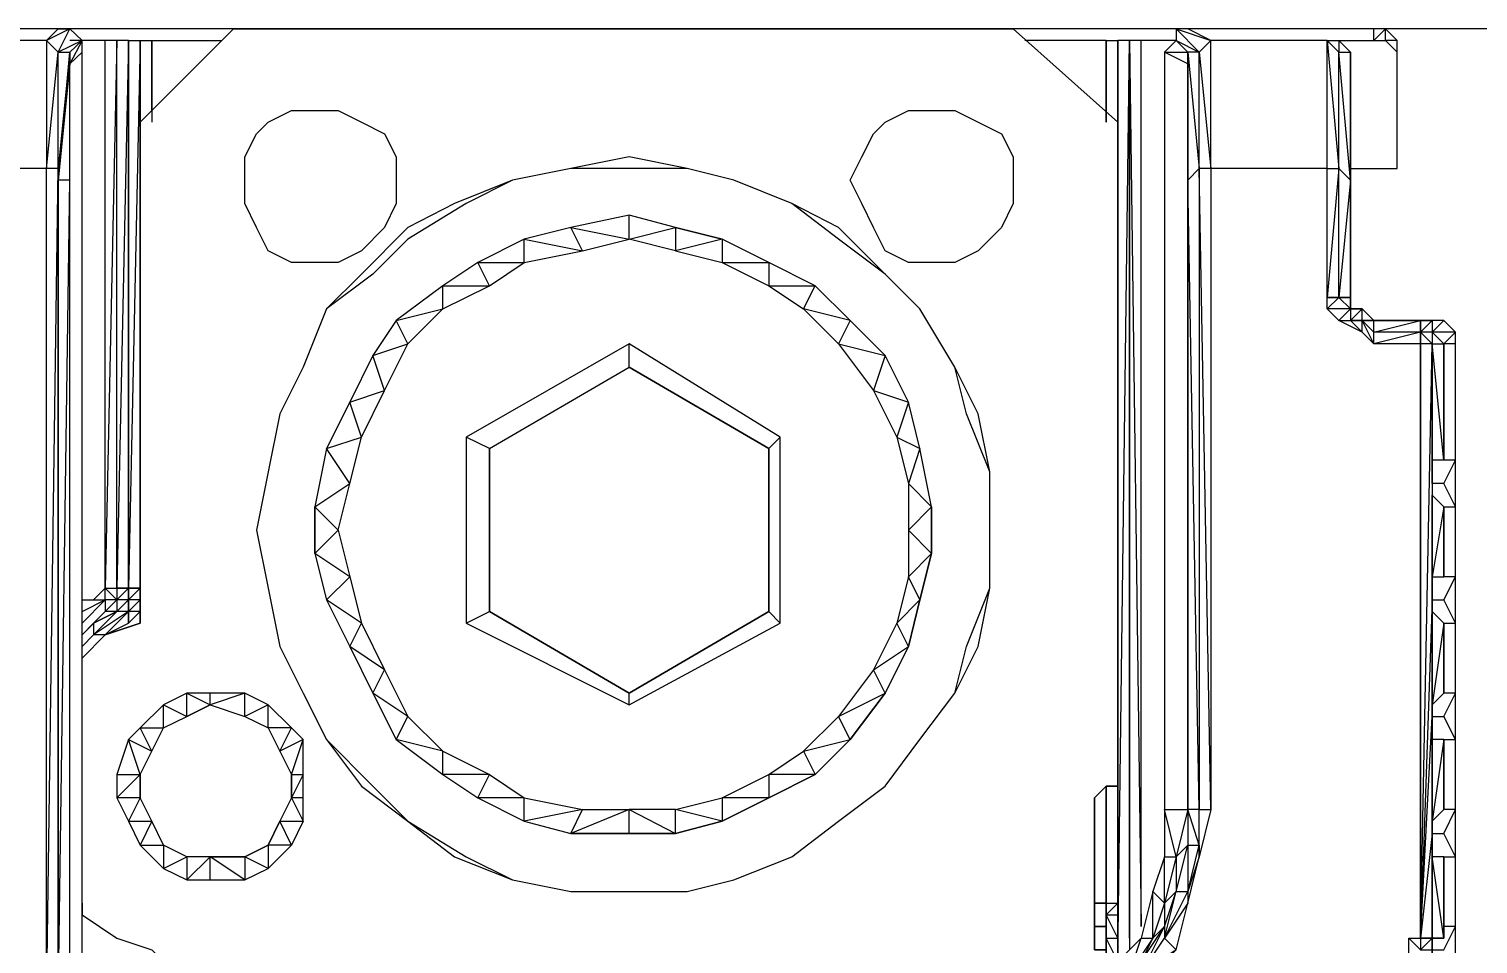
# Model space of a CAD drawing. Header units: millimetres. Extents: x 0 to 3881, y 0 to 2744.
# Drawn here: x 1812.39 to 1842.98, y 2083.92 to 2103.23 of the extents above; entities that cross this region are included whole.
import ezdxf

# ---------------------------------------------------------------- set-up
doc = ezdxf.new("R2010")
doc.units = ezdxf.units.MM

# ---------------------------------------------------------------- blocks, each defined once
blk = doc.blocks.new('A$C147918ED')
at = {"flags": 128}
for points in [[(75.189, 164.754), (72.487, 164.754), (71.505, 164.754), (71.259, 164.754), (71.259, 164.509), (71.259, 164.754), (71.259, 165), (71.505, 164.754), (71.505, 165)], [(75.435, 165), (71.505, 165)], [(102.222, 164.754), (103.205, 164.754), (103.205, 165), (99.275, 165), (99.029, 165), (99.029, 164.754), (98.783, 164.509), (98.783, 148.529), (98.783, 147.532), (98.538, 146.795), (98.292, 145.813), (97.555, 145.076), (97.064, 144.584), (97.064, 144.339), (96.818, 144.339), (96.818, 144.093)], [(99.766, 162.053), (99.766, 164.754), (99.275, 165)], [(103.696, 164.509), (103.696, 164.754), (103.45, 165), (103.205, 165), (100.994, 165)], [(76.677, 152.95), (76.432, 153.196), (76.432, 164.754), (75.681, 164.754)], [(75.681, 144.339), (75.681, 161.807), (75.681, 164.263), (75.941, 164.509), (75.941, 164.754)], [(75.681, 164.509), (75.941, 164.754), (75.681, 164.263)], [(75.941, 151.722), (76.432, 152.213), (76.923, 152.459), (77.169, 152.704), (76.923, 152.704), (76.923, 152.95), (76.923, 153.196), (76.923, 164.754), (77.169, 164.754), (77.414, 164.754), (78.888, 164.754)], [(76.923, 164.754), (76.677, 164.754), (76.432, 164.754)], [(77.414, 163.281), (77.414, 164.754), (77.414, 163.035)], [(97.555, 164.754), (95.836, 164.754)], [(97.555, 164.754), (97.801, 164.754)], [(97.801, 146.549), (97.801, 146.304), (97.801, 145.813), (97.555, 146.304), (97.555, 146.549), (97.801, 146.549), (97.801, 155.652), (97.801, 164.754), (97.801, 155.652), (97.801, 146.549), (97.801, 164.754), (97.801, 160.81)], [(99.029, 164.754), (98.292, 164.754), (98.047, 164.754), (97.801, 164.754)], [(97.801, 154.915), (97.801, 164.754)], [(97.801, 164.754), (97.801, 145.321), (98.047, 164.754), (98.047, 145.567)], [(98.047, 164.754), (98.292, 146.058), (98.292, 164.754)], [(102.222, 162.053), (102.222, 164.754), (99.766, 164.754)], [(102.713, 164.263), (102.713, 164.509), (102.468, 164.754), (102.468, 164.509), (102.222, 164.754), (102.468, 164.754), (102.713, 164.509), (102.713, 164.263), (102.713, 162.053), (103.696, 162.053), (103.696, 164.263), (103.696, 164.509), (103.45, 164.754)], [(103.696, 164.263), (103.696, 164.509), (103.696, 164.754), (103.45, 164.754)], [(76.186, 143.848), (75.941, 144.093), (75.941, 144.339), (75.941, 164.509)], [(103.941, 145.567), (103.941, 145.813), (104.187, 145.813), (104.187, 158.354), (103.205, 158.354), (102.959, 158.599), (102.468, 158.845), (102.222, 159.091), (102.222, 159.336), (102.222, 162.053), (99.766, 162.053), (99.766, 148.529), (99.52, 162.053), (99.52, 148.529), (99.275, 161.807), (99.275, 148.529), (99.275, 161.807), (99.275, 164.263), (98.783, 164.509), (99.275, 164.509), (99.275, 164.263), (99.275, 161.807)], [(102.713, 162.053), (103.696, 162.053), (103.696, 164.263), (103.696, 164.509)], [(88.959, 138.69), (88.222, 138.444), (87.73, 138.198), (86.994, 138.198), (86.502, 138.444), (86.011, 138.69), (85.52, 139.181), (85.274, 139.918), (85.274, 140.409), (85.274, 141.146), (85.52, 141.637), (86.011, 142.128), (86.502, 142.374), (87.239, 142.62), (76.923, 142.62), (76.432, 142.62), (75.941, 143.111), (75.435, 143.356), (75.189, 143.848), (75.189, 144.339), (75.189, 162.053), (72.487, 162.053)], [(75.189, 144.339), (75.435, 162.053), (75.189, 162.053)], [(102.222, 162.053), (102.468, 162.053), (102.713, 161.807), (102.713, 159.336), (102.713, 161.807), (102.468, 159.336), (102.468, 162.053), (102.222, 159.336)], [(88.467, 160.81), (87.485, 161.07)], [(80.853, 153.933), (80.853, 154.915), (81.344, 154.424), (81.59, 155.406), (81.836, 156.389), (82.327, 157.371), (82.818, 158.354), (83.555, 159.091), (84.537, 159.582), (85.274, 160.073), (86.502, 160.319), (87.485, 160.564)], [(88.467, 160.81), (89.45, 160.564), (88.467, 160.319), (89.45, 160.073), (90.432, 159.582), (91.169, 159.091), (91.415, 159.582), (92.152, 158.845), (91.169, 159.091), (91.906, 158.354), (92.643, 157.371), (93.134, 156.389), (93.38, 155.406), (93.38, 154.424), (93.38, 153.441), (93.134, 152.459), (92.643, 151.476), (91.906, 150.494), (91.169, 149.757), (92.152, 150.003), (91.906, 150.494), (92.888, 150.985), (92.643, 151.476), (93.38, 151.968), (93.134, 152.459), (93.625, 152.95), (93.38, 153.441), (93.871, 153.933), (93.38, 154.424), (93.871, 154.915), (93.871, 153.933), (93.625, 152.95), (93.38, 151.968), (92.888, 150.985), (92.152, 150.003), (91.415, 149.266), (90.432, 148.775), (89.45, 148.283), (88.467, 148.023), (87.485, 148.023), (86.257, 148.023)], [(77.169, 153.196), (76.923, 153.196), (77.169, 153.196), (77.169, 159.582)], [(104.187, 158.845), (103.205, 158.845), (102.959, 159.091), (102.713, 159.091), (102.713, 159.336)], [(104.187, 158.354), (104.187, 158.599), (103.205, 158.354), (102.959, 158.845), (102.959, 159.091), (103.205, 158.845), (102.959, 158.845), (103.205, 158.599)], [(103.205, 158.354), (103.205, 158.599), (103.205, 158.845)], [(104.187, 158.845), (104.433, 158.845)], [(104.924, 155.898), (104.924, 158.354), (104.678, 158.354), (104.924, 158.599), (104.433, 158.599), (104.678, 158.845), (104.433, 158.845), (104.433, 158.599), (104.433, 158.354), (104.187, 158.599)], [(104.924, 136.479), (104.924, 158.354), (104.924, 158.599), (104.678, 158.845)], [(104.187, 158.599), (104.433, 158.354), (104.678, 158.354), (104.433, 158.599)], [(90.678, 152.459), (90.678, 156.389), (87.485, 158.354), (84.046, 156.389), (84.046, 152.459), (87.485, 150.739), (90.678, 152.459), (90.432, 152.704), (87.485, 150.985)], [(90.432, 156.143), (87.485, 157.863), (87.485, 158.354)], [(104.678, 155.406), (104.924, 155.898), (104.678, 155.898), (104.433, 158.354), (104.433, 155.898), (104.433, 155.652), (104.433, 158.354), (104.433, 152.95), (104.187, 145.813), (104.433, 145.813), (104.433, 148.023), (104.187, 145.813), (104.433, 150.494), (104.433, 148.023), (104.433, 147.778), (104.433, 145.813), (104.433, 145.567), (104.678, 145.567), (104.924, 146.058), (104.678, 146.058), (104.678, 147.532), (104.924, 147.532), (104.678, 148.023)], [(104.433, 155.406), (104.433, 155.652), (104.433, 158.354), (104.433, 155.406), (104.433, 152.95)], [(104.678, 158.354), (104.678, 155.898), (104.678, 158.354), (104.678, 155.898), (104.433, 155.898)], [(84.537, 156.143), (87.485, 157.863), (90.432, 156.143)], [(84.046, 152.459), (84.537, 152.704), (84.537, 156.143), (84.046, 156.389)], [(90.432, 156.143), (90.678, 156.389)], [(87.485, 150.739), (87.485, 150.985), (84.537, 152.704), (84.537, 156.143), (84.537, 152.704), (87.485, 150.985), (90.432, 152.704)], [(104.433, 153.196), (104.433, 153.441), (104.433, 155.161), (104.433, 153.441)], [(93.871, 153.933), (93.871, 154.915)], [(104.924, 153.441), (104.924, 154.915)], [(80.853, 153.933), (81.099, 152.95)], [(104.433, 152.95), (104.678, 152.95), (104.924, 153.441), (104.678, 153.441)], [(75.941, 152.704), (76.432, 152.95), (75.941, 152.459), (76.432, 152.95)], [(75.941, 152.95), (76.186, 152.95)], [(76.677, 152.704), (76.923, 152.95), (76.923, 153.196)], [(76.923, 152.704), (76.677, 152.704), (76.923, 152.95)], [(76.923, 152.704), (77.169, 152.95), (77.169, 152.704)], [(81.099, 152.95), (81.59, 151.968)], [(104.433, 148.023), (104.433, 150.248), (104.433, 150.494), (104.678, 150.494), (104.924, 150.985), (104.678, 150.985), (104.678, 152.459), (104.924, 152.459), (104.678, 152.95)], [(76.923, 152.704), (76.432, 152.213), (76.186, 152.213)], [(76.923, 152.704), (76.186, 152.213), (76.677, 152.704), (76.186, 152.459), (76.677, 152.704)], [(104.433, 150.494), (104.433, 150.739), (104.433, 152.704)], [(104.678, 152.459), (104.433, 152.704)], [(75.941, 152.213), (76.186, 152.459), (76.186, 152.213), (75.941, 151.968)], [(104.678, 150.985), (104.678, 152.459)], [(104.924, 150.985), (104.924, 152.459)], [(81.59, 151.968), (82.081, 150.985)], [(80.362, 150.248), (79.871, 150.739), (79.379, 150.985), (78.642, 150.985), (78.151, 150.985), (77.66, 150.739), (77.169, 150.248), (76.923, 150.003), (76.677, 149.266), (76.677, 148.775), (76.923, 148.283), (77.169, 147.778), (77.66, 147.286), (78.151, 147.041), (78.642, 147.041), (79.379, 147.041), (79.871, 147.286), (79.379, 147.532), (79.871, 147.778), (79.871, 147.286), (80.362, 147.778), (79.871, 147.778), (80.116, 148.283)], [(78.642, 150.739), (78.642, 150.985)], [(82.081, 150.985), (82.572, 150.003)], [(76.677, 149.266), (77.169, 149.266), (76.923, 150.003), (77.414, 149.757), (77.169, 150.248), (77.66, 150.248), (77.66, 150.739), (78.151, 150.494)], [(77.169, 149.266), (77.414, 149.757), (77.66, 150.248), (78.151, 150.494)], [(104.433, 150.248), (104.433, 148.283), (104.433, 148.023), (104.678, 148.023), (104.924, 148.529), (104.678, 148.529), (104.678, 150.003), (104.924, 150.003), (104.678, 150.494)], [(80.607, 148.775), (80.607, 149.266), (80.362, 148.775), (80.362, 149.266), (80.607, 149.266), (80.607, 150.003), (80.362, 150.248)], [(82.572, 150.003), (83.555, 149.266)], [(104.678, 150.003), (104.433, 150.003)], [(104.678, 148.529), (104.678, 150.003)], [(104.924, 148.529), (104.924, 150.003)], [(83.555, 149.266), (84.292, 148.775)], [(97.555, 149.02), (97.555, 146.549), (97.31, 146.549), (97.555, 146.549), (97.555, 146.058)], [(80.362, 148.775), (80.116, 148.283)], [(84.292, 148.775), (85.274, 148.283)], [(87.485, 148.023), (87.485, 148.529)], [(99.52, 147.778), (99.52, 148.529), (99.275, 148.529)], [(99.275, 147.778), (99.52, 147.778), (99.52, 147.532), (99.52, 148.529), (99.766, 148.529), (99.52, 147.532)], [(85.274, 148.283), (86.257, 148.023)], [(93.871, 142.865), (94.117, 142.865), (93.871, 142.62), (94.853, 142.62), (95.836, 143.111), (96.818, 143.356), (97.555, 144.093), (98.292, 144.83), (99.029, 145.567), (98.292, 145.076), (98.783, 145.813), (99.029, 146.795), (99.275, 147.778), (99.029, 147.532), (99.029, 146.795), (99.275, 146.795), (99.275, 146.549), (99.52, 147.532), (99.275, 146.795)], [(104.678, 147.532), (104.433, 147.532), (104.433, 147.778)], [(78.642, 147.041), (78.642, 147.532), (79.379, 147.532), (79.379, 147.041), (78.642, 147.532)], [(104.924, 146.058), (104.924, 147.532)], [(96.818, 143.848), (97.801, 144.339), (98.292, 145.321), (98.783, 146.058), (98.538, 145.813), (98.292, 145.321), (98.292, 145.076), (98.783, 146.058), (99.029, 146.795), (98.783, 146.549), (98.783, 146.058), (98.783, 145.813), (99.029, 145.567), (99.275, 146.549), (98.783, 145.813), (99.275, 146.795)], [(75.941, 146.304), (76.677, 145.813), (77.414, 145.567)], [(75.941, 146.304), (76.677, 145.813), (77.414, 145.567), (77.66, 145.321), (77.66, 144.339), (96.327, 143.848)], [(97.801, 145.321), (97.801, 145.567), (97.801, 145.813), (97.801, 146.304)], [(97.555, 146.058), (97.555, 145.567), (97.31, 145.567), (97.555, 145.567), (97.555, 145.076)], [(103.941, 145.321), (103.941, 145.567), (103.941, 145.813), (104.187, 145.567), (103.941, 145.813), (104.187, 145.813), (104.187, 145.567), (104.433, 145.567), (104.433, 145.321)]]:
    blk.add_lwpolyline(points, dxfattribs=at)
for points in [[(75.435, 165), (75.681, 165), (75.189, 164.754)], [(75.681, 165), (75.941, 164.754), (75.435, 164.509)], [(77.169, 152.459), (76.432, 152.213), (77.169, 152.459), (77.169, 163.035), (79.134, 165), (95.59, 165), (97.801, 163.035), (97.801, 149.02), (97.555, 149.02), (97.31, 148.775), (97.31, 148.529), (97.31, 145.567), (97.31, 148.529), (97.31, 148.775), (97.555, 149.02), (97.801, 149.02), (97.801, 163.035), (95.59, 165), (79.134, 165), (77.169, 163.035)], [(99.52, 164.509), (99.029, 165), (99.766, 164.754), (99.52, 164.509)], [(103.205, 164.754), (103.45, 164.754), (103.45, 165)], [(75.435, 164.509), (75.189, 164.754), (75.189, 162.053)], [(76.432, 153.196), (76.677, 153.196), (76.677, 164.754), (76.432, 153.196)], [(76.677, 153.196), (76.923, 153.196), (76.923, 164.754), (76.677, 153.196)], [(76.923, 153.196), (77.169, 153.196), (77.169, 164.754), (76.923, 153.196)], [(76.923, 164.754), (76.923, 153.196)], [(77.169, 163.035), (77.169, 164.754), (77.169, 163.035)], [(97.555, 164.754), (97.555, 163.035)], [(97.555, 164.754), (97.555, 163.035)], [(97.801, 164.754), (97.801, 154.915), (97.801, 145.321)], [(98.047, 145.813), (98.047, 164.754), (98.047, 145.813)], [(99.275, 164.509), (99.029, 164.754), (99.52, 164.509), (99.275, 164.509)], [(102.222, 164.754), (102.468, 162.053), (102.468, 164.509)], [(75.435, 162.053), (75.435, 164.509), (75.681, 164.509)], [(75.681, 164.509), (75.681, 164.263), (75.435, 161.807)], [(99.275, 161.807), (99.275, 164.509), (99.52, 162.053), (99.275, 161.807)], [(99.52, 162.053), (99.52, 164.509), (99.766, 162.053), (99.52, 162.053)], [(102.713, 161.807), (102.468, 164.509), (102.713, 164.509)], [(102.713, 164.509), (102.713, 164.263), (102.713, 161.807)], [(102.713, 162.053), (102.713, 164.263), (102.713, 161.807), (102.713, 159.336)], [(79.379, 161.807), (79.379, 162.298), (79.625, 162.789), (79.871, 163.035), (80.362, 163.281), (80.853, 163.281), (81.344, 163.281), (81.836, 163.035), (82.327, 162.789), (82.572, 162.298), (82.572, 161.807), (82.572, 161.316), (82.327, 160.81), (81.836, 160.319), (81.344, 160.073), (80.853, 160.073), (80.362, 160.073), (79.871, 160.319), (79.625, 160.81), (79.379, 161.316)], [(80.362, 160.073), (79.871, 160.319), (79.625, 160.81), (79.379, 161.316), (79.379, 161.807), (79.379, 162.298), (79.625, 162.789), (79.871, 163.035), (80.362, 163.281), (80.853, 163.281), (81.344, 163.281), (81.836, 163.035), (82.327, 162.789), (82.572, 162.298), (82.572, 161.807), (82.572, 161.316), (82.327, 160.81), (81.836, 160.319), (81.344, 160.073), (80.853, 160.073)], [(92.643, 162.789), (92.888, 163.035), (93.38, 163.281), (93.871, 163.281), (94.362, 163.281), (94.853, 163.035), (95.345, 162.789), (95.59, 162.298), (95.59, 161.807), (95.59, 161.316), (95.345, 160.81), (94.853, 160.319), (94.362, 160.073), (93.871, 160.073), (93.38, 160.073), (92.888, 160.319), (92.643, 160.81), (92.397, 161.316), (92.152, 161.807), (92.397, 162.298)], [(92.888, 160.319), (92.643, 160.81), (92.397, 161.316), (92.152, 161.807), (92.397, 162.298), (92.643, 162.789), (92.888, 163.035), (93.38, 163.281), (93.871, 163.281), (94.362, 163.281), (94.853, 163.035), (95.345, 162.789), (95.59, 162.298), (95.59, 161.807), (95.59, 161.316), (95.345, 160.81), (94.853, 160.319), (94.362, 160.073), (93.871, 160.073), (93.38, 160.073)], [(79.871, 153.196), (80.116, 151.968), (80.607, 150.985), (81.099, 150.003), (81.836, 149.02), (82.818, 148.283), (83.8, 147.532), (85.029, 147.041), (86.257, 146.795), (87.485, 146.795), (88.713, 146.795), (89.695, 147.041), (90.924, 147.532), (91.906, 148.283), (92.888, 149.02), (93.625, 150.003), (94.362, 150.985), (94.853, 151.968), (95.099, 153.196), (95.099, 154.424), (95.099, 155.652), (94.853, 156.88), (94.362, 157.863), (93.625, 159.091), (92.888, 159.827), (91.906, 160.81), (90.924, 161.316), (89.695, 161.807), (88.713, 162.053), (87.485, 162.298), (86.257, 162.053), (85.029, 161.807), (83.8, 161.316), (82.818, 160.81), (81.836, 159.827), (81.099, 159.091), (80.607, 157.863), (80.116, 156.88), (79.871, 155.652), (79.625, 154.424)], [(79.871, 153.196), (80.116, 151.968), (80.607, 150.985), (81.099, 150.003), (81.836, 149.02), (82.818, 148.283), (83.8, 147.532), (85.029, 147.041), (86.257, 146.795), (87.485, 146.795), (88.713, 146.795), (89.695, 147.041), (90.924, 147.532), (91.906, 148.283), (92.888, 149.02), (93.625, 150.003), (94.362, 150.985), (94.853, 151.968), (95.099, 153.196), (95.099, 154.424), (95.099, 155.652), (94.853, 156.88), (94.362, 157.863), (93.625, 159.091), (92.888, 159.827), (91.906, 160.81), (90.924, 161.316), (89.695, 161.807), (88.713, 162.053), (87.485, 162.298), (86.257, 162.053), (85.029, 161.807), (83.8, 161.316), (82.818, 160.81), (81.836, 159.827), (81.099, 159.091), (80.607, 157.863), (80.116, 156.88), (79.871, 155.652), (79.625, 154.424)], [(75.435, 162.053), (75.435, 144.339), (75.681, 161.807), (75.435, 161.807)], [(75.435, 144.339), (75.435, 161.807), (75.435, 144.339)], [(86.257, 162.053), (85.029, 161.807), (84.046, 161.316), (82.818, 160.564), (82.081, 159.827), (81.099, 159.091), (80.607, 157.863), (80.116, 156.88), (79.871, 155.652), (79.625, 154.424), (79.871, 153.196), (80.116, 151.968), (80.607, 150.985), (81.099, 150.003), (82.081, 149.02), (82.818, 148.283), (84.046, 147.532), (85.029, 147.041), (86.257, 146.795), (87.485, 146.795), (88.713, 146.795), (89.695, 147.041), (90.924, 147.532), (91.906, 148.283), (92.888, 149.02), (93.625, 150.003), (94.362, 150.985), (94.608, 151.968), (95.099, 153.196), (95.099, 154.424), (95.099, 155.652), (94.608, 156.88), (94.362, 157.863), (93.625, 159.091), (92.888, 159.827), (91.906, 160.564), (90.924, 161.316), (89.695, 161.807), (88.713, 162.053), (87.485, 162.053)], [(95.099, 155.652), (94.608, 156.88), (94.362, 157.863), (93.625, 159.091), (92.888, 159.827), (91.906, 160.564), (90.924, 161.316), (89.695, 161.807), (88.713, 162.053), (87.485, 162.053), (86.257, 162.053), (85.029, 161.807), (84.046, 161.316), (82.818, 160.564), (82.081, 159.827), (81.099, 159.091), (80.607, 157.863), (80.116, 156.88), (79.871, 155.652), (79.625, 154.424), (79.871, 153.196), (80.116, 151.968), (80.607, 150.985), (81.099, 150.003), (82.081, 149.02), (82.818, 148.283), (84.046, 147.532), (85.029, 147.041), (86.257, 146.795), (87.485, 146.795), (88.713, 146.795), (89.695, 147.041), (90.924, 147.532), (91.906, 148.283), (92.888, 149.02), (93.625, 150.003), (94.362, 150.985), (94.608, 151.968), (95.099, 153.196), (95.099, 154.424)], [(88.467, 148.023), (89.45, 148.283), (90.432, 148.775), (91.415, 149.266), (92.152, 150.003), (92.888, 150.985), (93.38, 151.968), (93.625, 152.95), (93.871, 153.933), (93.871, 154.915), (93.625, 156.143), (93.38, 157.126), (92.888, 158.108), (92.152, 158.845), (91.415, 159.582), (90.432, 160.073), (89.45, 160.564), (88.467, 160.81), (87.485, 161.07), (86.257, 160.81), (85.274, 160.564), (84.292, 160.073), (83.555, 159.582), (82.572, 158.845), (82.081, 158.108), (81.59, 157.126), (81.099, 156.143), (80.853, 154.915), (80.853, 153.933), (81.099, 152.95), (81.59, 151.968), (82.081, 150.985), (82.572, 150.003), (83.555, 149.266), (84.292, 148.775), (85.274, 148.283), (86.257, 148.023), (87.485, 148.023)], [(87.485, 161.07), (86.257, 160.81), (87.485, 160.564)], [(85.274, 160.073), (85.274, 160.564), (84.292, 160.073)], [(86.502, 160.319), (86.257, 160.81), (85.274, 160.564)], [(88.467, 160.81), (88.467, 160.319), (87.485, 160.564)], [(89.45, 160.564), (89.45, 160.073), (90.432, 160.073)], [(84.537, 159.582), (84.292, 160.073), (83.555, 159.582)], [(90.432, 160.073), (90.432, 159.582), (91.415, 159.582)], [(83.555, 159.091), (83.555, 159.582), (82.572, 158.845)], [(102.468, 159.336), (102.222, 159.336)], [(102.222, 159.091), (102.468, 159.336), (102.713, 159.091), (102.222, 159.091)], [(102.468, 159.336), (102.713, 159.336), (102.468, 159.336)], [(102.713, 159.336), (102.468, 159.336), (102.713, 159.091), (102.713, 159.336)], [(102.713, 159.336), (102.713, 159.091)], [(102.959, 159.091), (102.713, 159.091), (102.468, 158.845), (102.713, 158.845), (102.959, 158.599), (102.959, 158.845)], [(102.713, 159.091), (102.713, 158.845), (102.959, 159.091), (102.713, 159.091), (102.959, 159.091)], [(82.818, 158.354), (82.572, 158.845), (82.081, 158.108)], [(92.152, 158.845), (91.906, 158.354), (92.888, 158.108)], [(102.713, 158.845), (102.959, 158.845), (102.713, 158.845)], [(103.205, 158.845), (102.959, 158.845), (103.205, 158.845)], [(103.205, 158.845), (104.187, 158.845)], [(104.187, 158.845), (104.187, 158.599), (103.205, 158.599)], [(104.187, 158.845), (104.433, 158.845)], [(104.187, 158.845), (104.187, 158.599)], [(104.433, 158.845), (104.187, 158.845)], [(104.187, 158.599), (104.433, 158.845), (104.433, 158.599), (104.187, 158.599)], [(104.187, 158.354), (104.187, 158.599)], [(82.327, 157.371), (82.081, 158.108), (81.59, 157.126)], [(92.888, 158.108), (92.643, 157.371), (93.38, 157.126)], [(104.187, 145.813), (104.433, 158.354), (104.187, 158.354)], [(81.836, 156.389), (81.59, 157.126), (81.099, 156.143)], [(93.38, 157.126), (93.134, 156.389), (93.625, 156.143)], [(81.59, 155.406), (81.099, 156.143), (80.853, 154.915)], [(90.432, 152.704), (90.432, 156.143)], [(93.625, 156.143), (93.38, 155.406), (93.871, 154.915)], [(104.678, 155.406), (104.433, 155.406), (104.433, 155.161), (104.678, 154.915), (104.924, 154.915)], [(104.433, 155.161), (104.433, 152.95), (104.433, 153.196)], [(104.433, 153.441), (104.678, 153.441), (104.678, 154.915), (104.433, 153.441)], [(104.678, 154.915), (104.678, 153.441)], [(104.678, 154.915), (104.678, 153.441)], [(81.344, 154.424), (81.59, 153.441), (80.853, 153.933)], [(81.59, 153.441), (81.836, 152.459), (81.099, 152.95)], [(76.432, 152.95), (76.432, 152.704), (75.941, 152.213), (76.432, 152.704), (76.677, 152.95)], [(76.186, 152.95), (76.432, 152.95), (76.432, 153.196)], [(76.432, 152.704), (76.677, 152.95), (76.677, 152.704)], [(76.677, 153.196), (76.677, 152.95), (76.923, 153.196)], [(76.677, 152.95), (76.923, 153.196), (76.923, 152.95), (76.677, 152.95)], [(76.923, 152.704), (76.923, 152.95), (76.677, 152.704), (76.923, 152.95)], [(76.677, 152.704), (76.923, 152.95), (76.677, 152.704)], [(76.923, 152.95), (77.169, 153.196), (77.169, 152.95)], [(76.923, 152.95), (76.923, 153.196), (76.923, 152.95), (76.923, 153.196), (76.923, 152.95)], [(104.433, 152.95), (104.433, 150.494), (104.433, 152.704)], [(76.186, 152.459), (76.677, 152.704), (76.432, 152.704), (75.941, 152.213)], [(76.923, 152.704), (76.923, 152.459)], [(104.433, 152.704), (104.433, 150.739)], [(81.836, 152.459), (82.327, 151.476), (81.59, 151.968)], [(104.433, 150.739), (104.678, 150.985), (104.678, 152.459), (104.433, 150.739)], [(104.678, 150.985), (104.678, 152.459)], [(75.941, 151.722), (76.432, 152.213)], [(82.327, 151.476), (82.818, 150.494), (82.081, 150.985)], [(78.151, 150.985), (78.642, 150.739), (78.151, 150.494)], [(78.642, 150.739), (79.379, 150.494), (79.379, 150.985), (78.642, 150.739)], [(77.169, 149.266), (77.414, 149.757), (77.66, 150.248), (78.151, 150.494), (78.642, 150.739), (79.379, 150.494), (79.871, 150.248), (80.116, 149.757), (80.362, 149.266), (80.362, 148.775), (80.116, 148.283), (79.871, 147.778), (79.379, 147.532), (78.642, 147.532), (78.151, 147.532), (77.66, 147.778), (77.414, 148.283), (77.169, 148.775)], [(79.379, 150.494), (79.871, 150.248), (79.871, 150.739), (79.379, 150.494)], [(82.818, 150.494), (83.555, 149.757), (82.572, 150.003)], [(79.871, 150.248), (80.116, 149.757), (80.362, 150.248), (79.871, 150.248)], [(104.433, 150.248), (104.433, 150.003), (104.433, 148.283)], [(80.116, 149.757), (80.362, 149.266), (80.607, 150.003), (80.116, 149.757)], [(104.433, 148.283), (104.678, 148.529), (104.678, 150.003), (104.433, 148.283)], [(104.678, 150.003), (104.678, 148.529)], [(83.555, 149.757), (84.537, 149.266), (83.555, 149.266)], [(90.432, 148.775), (89.45, 148.775), (89.45, 148.283), (88.467, 148.529), (89.45, 148.775), (90.432, 149.266), (91.169, 149.757), (91.415, 149.266), (90.432, 149.266)], [(77.169, 149.266), (77.169, 148.775), (76.677, 148.775)], [(84.537, 149.266), (85.274, 148.775), (84.292, 148.775)], [(97.555, 149.02), (97.555, 146.549)], [(97.555, 149.02), (97.555, 146.549)], [(77.169, 148.775), (76.923, 148.283), (77.414, 148.283)], [(80.362, 148.775), (80.607, 148.283), (80.607, 148.775)], [(85.274, 148.775), (86.502, 148.529), (85.274, 148.283)], [(86.502, 148.529), (87.485, 148.529), (86.257, 148.023)], [(87.485, 148.529), (88.467, 148.023), (88.467, 148.529)], [(99.029, 147.532), (98.783, 148.529), (99.275, 148.529), (99.029, 147.532)], [(99.275, 146.795), (99.52, 147.778), (99.275, 148.529), (99.275, 147.778)], [(77.414, 148.283), (77.169, 147.778), (77.66, 147.778)], [(80.116, 148.283), (80.607, 148.283), (80.362, 147.778)], [(77.66, 147.778), (77.66, 147.286), (78.151, 147.532)], [(78.151, 147.532), (78.151, 147.041), (78.642, 147.532)], [(98.783, 146.549), (98.783, 147.532), (99.029, 147.532), (98.783, 146.549)], [(104.433, 145.813), (104.678, 145.813), (104.433, 147.532), (104.433, 145.813)], [(104.678, 147.532), (104.678, 145.813), (104.678, 146.058)], [(104.678, 147.532), (104.678, 146.058)], [(98.538, 145.813), (98.538, 146.795), (98.783, 146.549), (98.538, 145.813)], [(75.941, 146.304), (75.941, 146.549)], [(97.555, 146.304), (97.555, 146.549), (97.555, 146.304)], [(97.555, 146.304), (97.801, 146.304), (97.801, 146.549), (97.555, 146.304)], [(97.801, 146.549), (97.801, 146.304)], [(97.555, 146.058), (97.555, 146.304), (97.555, 145.813)], [(97.555, 146.058), (97.31, 146.058)], [(97.555, 145.813), (97.555, 145.567), (97.555, 145.321)], [(97.555, 145.813), (97.801, 145.813), (97.801, 145.321)], [(98.047, 145.076), (98.292, 145.813), (98.538, 145.813), (98.047, 145.076)], [(104.187, 145.567), (104.433, 145.813), (104.187, 145.567)], [(104.187, 145.813), (104.433, 145.813), (104.187, 145.813), (104.433, 145.813)], [(104.433, 145.567), (104.433, 145.813), (104.433, 145.567), (104.433, 145.321), (104.433, 145.567), (104.433, 145.321)], [(104.678, 145.813), (104.433, 145.813)]]:
    blk.add_lwpolyline(points, close=True, dxfattribs=at)

msp = doc.modelspace()

# ---------------------------------------------------------------- linework, layer by layer
at = {"color": 8}
msp.add_lwpolyline([(1495.634, 2071.276), (2272.034, 2071.276), (2272.037, 2103.234), (1495.637, 2103.234)], close=True, dxfattribs=at)

# ---------------------------------------------------------------- block references
at = {"color": 7, "ltscale": 3}
msp.add_blockref('A$C147918ED', (1737.573, 1938.234), dxfattribs=at)

doc.saveas('drawing.dxf')
